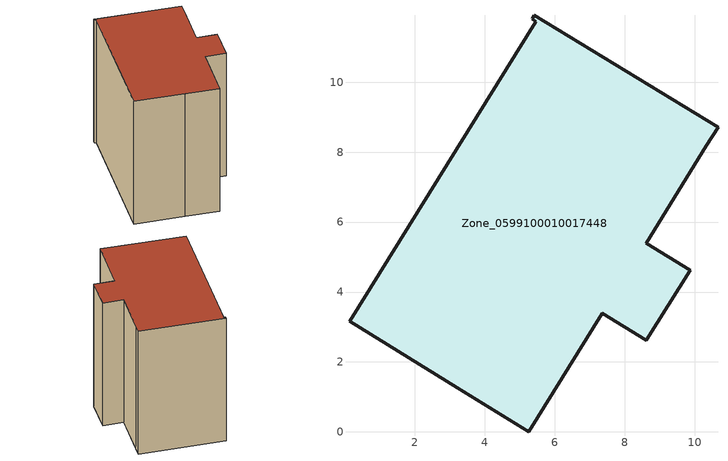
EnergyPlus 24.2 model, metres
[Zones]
Zone_0599100010017448
 floor ground (C_G): 10.33,8.18 8.61,5.39 9.87,4.63 8.62,2.62 7.36,3.39 5.25,0 3.21,1.26 0.13,3.17 5.46,11.73 5.35,11.81 5.42,11.92 10.67,8.72 z0
 wall outside (C_F): 8.62,2.62 9.87,4.63 8.61,5.39 10.33,8.18 10.67,8.72 5.42,11.92 5.35,11.81 5.46,11.73 0.13,3.17 3.21,1.26 5.25,0 7.36,3.39 8.62,2.62 z0:10.02
 roof outside (C_R): 8.61,5.39 10.33,8.18 10.67,8.72 5.42,11.92 5.35,11.81 5.46,11.73 0.13,3.17 3.21,1.26 5.25,0 7.36,3.39 8.62,2.62 9.87,4.63 z10.02
[BUILDING]
Pand.0599100010017448: North Axis=0; Terrain=City; Loads Convergence Tolerance Value=0.04; Temperature Convergence Tolerance Value=0.4; Solar Distribution=FullExterior; Maximum Number of Warmup Days=25; Minimum Number of Warmup Days=1
[Site:Location]
Rotterdam.The.Hague.AP_ZH_NLD Design_Conditions: Latitude=51.96; Longitude=4.45; Time Zone=1; Elevation=-4.5
[SITE:GROUNDTEMPERATURE:BUILDINGSURFACE]
18, 18, 18, 18, 18, 18, 18, 18, 18, 18, 18, 18
[MATERIAL] Thermal Absorptance=0.9; Solar Absorptance=0.7; Visible Absorptance=0.7
Name | Roughness | Thickness | Conductivity | Density | Specific Heat
G.D.1965 | MediumSmooth | 0.15 | 1 | 540 | 1210
F.D.1965 | Rough | 0.3 | 0.857143 | 1920 | 840
R.D.1965 | MediumRough | 0.2 | 0.08 | 1500 | 1000
[CONSTRUCTION]
C_G: G.D.1965
C_F: F.D.1965
C_R: R.D.1965
[ZONE]
Zone_0599100010017448: Type=1; Multiplier=1; Ceiling Height=Autocalculate; Volume=Autocalculate; Floor Area=autocalculate; Part of Total Floor Area=Yes
[ZONEINFILTRATION:DESIGNFLOWRATE]
Infil_Zone_0599100010017448: Zone or ZoneList or Space or SpaceList=Zone_0599100010017448; Schedule=AlwaysOn; Design Flow Rate Calculation Method=Flow/Area; Flow Rate per Floor Area=0.0042; Constant Term Coefficient=1; Temperature Term Coefficient=0; Velocity Term Coefficient=0; Velocity Squared Term Coefficient=0
[HVACTEMPLATE:ZONE:IDEALLOADSAIRSYSTEM]
Zone_0599100010017448: Maximum Heating Supply Air Temperature=50; Minimum Cooling Supply Air Temperature=13; Maximum Heating Supply Air Humidity Ratio=0.0156; Minimum Cooling Supply Air Humidity Ratio=0.0077; Heating Limit=NoLimit; Cooling Limit=NoLimit; Dehumidification Control Type=ConstantSensibleHeatRatio; Cooling Sensible Heat Ratio=0.7; Dehumidification Setpoint=60; Humidification Control Type=None; Humidification Setpoint=30; Outdoor Air Method=None; Outdoor Air Flow Rate per Person=0.00944; Outdoor Air Flow Rate per Zone Floor Area=0; Outdoor Air Flow Rate per Zone=0; Demand Controlled Ventilation Type=None; Outdoor Air Economizer Type=NoEconomizer; Heat Recovery Type=None; Sensible Heat Recovery Effectiveness=0.7; Latent Heat Recovery Effectiveness=0.65
[ZONECONTROL:THERMOSTAT]
ThermostatControl_Zone_0599100010017448: Zone or ZoneList=Zone_0599100010017448; Control Type Schedule=DualSetpointControlType; Control 1=Thermostat_Zone_0599100010017448; Temperature Difference Between Cutout And Setpoint=0
[THERMOSTATSETPOINT:DUALSETPOINT]
Thermostat_Zone_0599100010017448: Heating Setpoint Temperature Schedule=HeatingSetpoint_Zone_0599100010017448; Cooling Setpoint Temperature Schedule=CoolingSetpoint_Zone_0599100010017448
[SCHEDULE:COMPACT]
HeatingSetpoint_Zone_0599100010017448: Through: 12/31, For: AllDays, Until: 24:00, 21
CoolingSetpoint_Zone_0599100010017448: Through: 12/31, For: AllDays, Until: 24:00, 24
DualSetpointControlType: Through: 12/31, For: AllDays, Until: 24:00, 4
AlwaysOn: Through: 12/31, For: AllDays, Until: 24:00, 1
